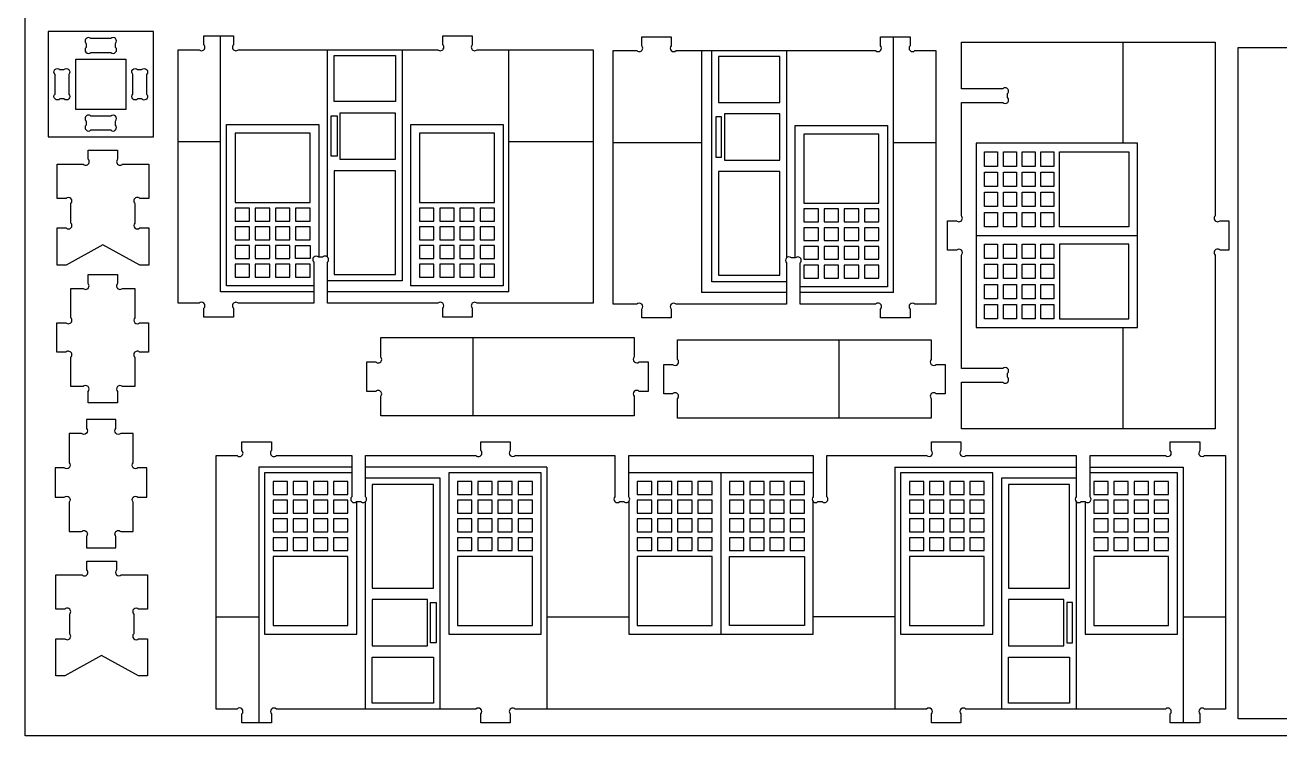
# Model space of a CAD drawing. Extents: x -0.5 to 22.4, y 15.7 to 32.1.
# Drawn here: x -0.54 to 10.82, y 15.67 to 22.11 of the extents above; entities that cross this region are included whole.
import ezdxf

# ---------------------------------------------------------------- set-up
doc = ezdxf.new("R2010")
doc.units = 0
doc.header["$MEASUREMENT"] = 0
doc.layers.get('0').update_dxf_attribs({"linetype": 'CONTINUOUS'})
doc.layers.add('ENGRAVING', color=1, linetype='CONTINUOUS')

msp = doc.modelspace()

# ---------------------------------------------------------------- linework, layer by layer
for points in [[(-0.539, 15.671), (-0.539, 32.127), (22.399, 32.127), (22.399, 15.671)], [(-0.33, 21.094), (0.623, 21.094), (0.623, 22.048), (-0.33, 22.048)], [(10.438, 15.824), (10.438, 21.905), (22.151, 21.905), (22.151, 15.824)], [(-0.08, 21.344), (-0.08, 21.798), (0.373, 21.798), (0.373, 21.344)], [(1.362, 20.502), (2.04, 20.502), (2.04, 21.127), (1.362, 21.127)], [(3.03, 20.502), (3.708, 20.502), (3.708, 21.127), (3.03, 21.127)], [(6.509, 20.494), (7.187, 20.494), (7.187, 21.12), (6.509, 21.12)], [(8.144, 20.828), (8.144, 20.959), (8.261, 20.959), (8.261, 20.828)], [(8.314, 20.828), (8.314, 20.959), (8.431, 20.959), (8.431, 20.828)], [(8.483, 20.828), (8.483, 20.959), (8.6, 20.959), (8.6, 20.828)], [(8.653, 20.828), (8.653, 20.959), (8.77, 20.959), (8.77, 20.828)], [(8.822, 20.281), (8.822, 20.959), (9.448, 20.959), (9.448, 20.281)], [(8.144, 20.646), (8.144, 20.776), (8.261, 20.776), (8.261, 20.646)], [(8.314, 20.646), (8.314, 20.776), (8.431, 20.776), (8.431, 20.646)], [(8.483, 20.646), (8.483, 20.776), (8.6, 20.776), (8.6, 20.646)], [(8.653, 20.646), (8.653, 20.776), (8.77, 20.776), (8.77, 20.646)], [(8.144, 20.463), (8.144, 20.594), (8.261, 20.594), (8.261, 20.463)], [(8.314, 20.463), (8.314, 20.594), (8.431, 20.594), (8.431, 20.463)], [(8.483, 20.463), (8.483, 20.594), (8.6, 20.594), (8.6, 20.463)], [(8.653, 20.463), (8.653, 20.594), (8.77, 20.594), (8.77, 20.463)], [(1.362, 20.332), (1.492, 20.332), (1.492, 20.449), (1.362, 20.449)], [(1.544, 20.332), (1.675, 20.332), (1.675, 20.449), (1.544, 20.449)], [(1.727, 20.332), (1.857, 20.332), (1.857, 20.449), (1.727, 20.449)], [(1.909, 20.332), (2.04, 20.332), (2.04, 20.449), (1.909, 20.449)], [(3.03, 20.332), (3.161, 20.332), (3.161, 20.449), (3.03, 20.449)], [(3.213, 20.332), (3.343, 20.332), (3.343, 20.449), (3.213, 20.449)], [(3.395, 20.449), (3.395, 20.332), (3.526, 20.332), (3.526, 20.449)], [(3.578, 20.332), (3.708, 20.332), (3.708, 20.449), (3.578, 20.449)], [(6.509, 20.325), (6.64, 20.325), (6.64, 20.442), (6.509, 20.442)], [(6.692, 20.325), (6.822, 20.325), (6.822, 20.442), (6.692, 20.442)], [(6.874, 20.442), (6.874, 20.325), (7.005, 20.325), (7.005, 20.442)], [(7.187, 20.325), (7.187, 20.442), (7.057, 20.442), (7.057, 20.325)], [(8.144, 20.281), (8.144, 20.411), (8.261, 20.411), (8.261, 20.281)], [(8.314, 20.281), (8.314, 20.411), (8.431, 20.411), (8.431, 20.281)], [(8.483, 20.281), (8.483, 20.411), (8.6, 20.411), (8.6, 20.281)], [(8.653, 20.281), (8.653, 20.411), (8.77, 20.411), (8.77, 20.281)], [(1.362, 20.163), (1.492, 20.163), (1.492, 20.28), (1.362, 20.28)], [(1.544, 20.163), (1.675, 20.163), (1.675, 20.28), (1.544, 20.28)], [(1.727, 20.163), (1.857, 20.163), (1.857, 20.28), (1.727, 20.28)], [(1.909, 20.163), (2.04, 20.163), (2.04, 20.28), (1.909, 20.28)], [(3.03, 20.28), (3.03, 20.163), (3.161, 20.163), (3.161, 20.28)], [(3.213, 20.163), (3.343, 20.163), (3.343, 20.28), (3.213, 20.28)], [(3.395, 20.163), (3.526, 20.163), (3.526, 20.28), (3.395, 20.28)], [(3.578, 20.163), (3.708, 20.163), (3.708, 20.28), (3.578, 20.28)], [(6.509, 20.155), (6.64, 20.155), (6.64, 20.272), (6.509, 20.272)], [(6.692, 20.155), (6.822, 20.155), (6.822, 20.272), (6.692, 20.272)], [(6.874, 20.272), (6.874, 20.155), (7.005, 20.155), (7.005, 20.272)], [(7.057, 20.272), (7.057, 20.155), (7.187, 20.155), (7.187, 20.272)], [(1.362, 19.993), (1.492, 19.993), (1.492, 20.11), (1.362, 20.11)], [(1.544, 19.993), (1.675, 19.993), (1.675, 20.11), (1.544, 20.11)], [(1.727, 19.993), (1.857, 19.993), (1.857, 20.11), (1.727, 20.11)], [(1.909, 19.993), (1.909, 20.11), (2.04, 20.11), (2.04, 19.993)], [(3.03, 19.993), (3.161, 19.993), (3.161, 20.11), (3.03, 20.11)], [(3.213, 19.993), (3.343, 19.993), (3.343, 20.11), (3.213, 20.11)], [(3.395, 19.993), (3.526, 19.993), (3.526, 20.11), (3.395, 20.11)], [(3.578, 20.11), (3.578, 19.993), (3.708, 19.993), (3.708, 20.11)], [(6.509, 20.103), (6.509, 19.986), (6.64, 19.986), (6.64, 20.103)], [(6.692, 19.986), (6.822, 19.986), (6.822, 20.103), (6.692, 20.103)], [(6.874, 19.986), (7.005, 19.986), (7.005, 20.103), (6.874, 20.103)], [(7.057, 19.986), (7.187, 19.986), (7.187, 20.103), (7.057, 20.103)], [(8.144, 19.994), (8.144, 20.124), (8.261, 20.124), (8.261, 19.994)], [(8.314, 19.994), (8.314, 20.124), (8.431, 20.124), (8.431, 19.994)], [(8.483, 19.994), (8.483, 20.124), (8.6, 20.124), (8.6, 19.994)], [(8.653, 19.994), (8.653, 20.124), (8.77, 20.124), (8.77, 19.994)], [(8.822, 20.124), (8.822, 19.446), (9.448, 19.446), (9.448, 20.124)], [(1.362, 19.824), (1.492, 19.824), (1.492, 19.941), (1.362, 19.941)], [(1.544, 19.824), (1.675, 19.824), (1.675, 19.941), (1.544, 19.941)], [(1.727, 19.824), (1.857, 19.824), (1.857, 19.941), (1.727, 19.941)], [(1.909, 19.824), (2.04, 19.824), (2.04, 19.941), (1.909, 19.941)], [(3.03, 19.824), (3.161, 19.824), (3.161, 19.941), (3.03, 19.941)], [(3.213, 19.824), (3.343, 19.824), (3.343, 19.941), (3.213, 19.941)], [(3.395, 19.824), (3.526, 19.824), (3.526, 19.941), (3.395, 19.941)], [(3.578, 19.824), (3.708, 19.824), (3.708, 19.941), (3.578, 19.941)], [(6.509, 19.933), (6.509, 19.816), (6.64, 19.816), (6.64, 19.933)], [(6.692, 19.816), (6.822, 19.816), (6.822, 19.933), (6.692, 19.933)], [(6.874, 19.816), (7.005, 19.816), (7.005, 19.933), (6.874, 19.933)], [(7.057, 19.816), (7.187, 19.816), (7.187, 19.933), (7.057, 19.933)], [(8.144, 19.811), (8.144, 19.942), (8.261, 19.942), (8.261, 19.811)], [(8.314, 19.811), (8.314, 19.942), (8.431, 19.942), (8.431, 19.811)], [(8.483, 19.811), (8.483, 19.942), (8.6, 19.942), (8.6, 19.811)], [(8.653, 19.811), (8.653, 19.942), (8.77, 19.942), (8.77, 19.811)], [(8.144, 19.629), (8.144, 19.759), (8.261, 19.759), (8.261, 19.629)], [(8.314, 19.629), (8.314, 19.759), (8.431, 19.759), (8.431, 19.629)], [(8.483, 19.629), (8.483, 19.759), (8.6, 19.759), (8.6, 19.629)], [(8.653, 19.629), (8.653, 19.759), (8.77, 19.759), (8.77, 19.629)], [(8.144, 19.446), (8.144, 19.577), (8.261, 19.577), (8.261, 19.446)], [(8.314, 19.446), (8.314, 19.577), (8.431, 19.577), (8.431, 19.446)], [(8.483, 19.446), (8.483, 19.577), (8.6, 19.577), (8.6, 19.446)], [(8.653, 19.446), (8.653, 19.577), (8.77, 19.577), (8.77, 19.446)], [(1.836, 17.974), (1.705, 17.974), (1.705, 17.856), (1.836, 17.856)], [(2.018, 17.856), (2.018, 17.974), (1.888, 17.974), (1.888, 17.856)], [(2.07, 17.856), (2.201, 17.856), (2.201, 17.974), (2.07, 17.974)], [(2.253, 17.856), (2.383, 17.856), (2.383, 17.974), (2.253, 17.974)], [(3.374, 17.974), (3.374, 17.856), (3.504, 17.856), (3.504, 17.974)], [(3.557, 17.974), (3.557, 17.856), (3.687, 17.856), (3.687, 17.974)], [(3.739, 17.856), (3.87, 17.856), (3.87, 17.974), (3.739, 17.974)], [(3.922, 17.856), (4.052, 17.856), (4.052, 17.974), (3.922, 17.974)], [(5.001, 17.856), (5.132, 17.856), (5.132, 17.974), (5.001, 17.974)], [(5.184, 17.856), (5.314, 17.856), (5.314, 17.974), (5.184, 17.974)], [(5.366, 17.856), (5.497, 17.856), (5.497, 17.974), (5.366, 17.974)], [(5.549, 17.856), (5.679, 17.856), (5.679, 17.974), (5.549, 17.974)], [(5.836, 17.856), (5.966, 17.856), (5.966, 17.974), (5.836, 17.974)], [(6.018, 17.856), (6.148, 17.856), (6.148, 17.974), (6.018, 17.974)], [(6.201, 17.856), (6.331, 17.856), (6.331, 17.974), (6.201, 17.974)], [(6.383, 17.856), (6.514, 17.856), (6.514, 17.974), (6.383, 17.974)], [(7.463, 17.856), (7.593, 17.856), (7.593, 17.974), (7.463, 17.974)], [(7.645, 17.856), (7.776, 17.856), (7.776, 17.974), (7.645, 17.974)], [(7.828, 17.856), (7.958, 17.856), (7.958, 17.974), (7.828, 17.974)], [(8.01, 17.856), (8.141, 17.856), (8.141, 17.974), (8.01, 17.974)], [(9.131, 17.856), (9.262, 17.856), (9.262, 17.974), (9.131, 17.974)], [(9.314, 17.856), (9.444, 17.856), (9.444, 17.974), (9.314, 17.974)], [(9.496, 17.856), (9.627, 17.856), (9.627, 17.974), (9.496, 17.974)], [(9.679, 17.856), (9.809, 17.856), (9.809, 17.974), (9.679, 17.974)], [(1.705, 17.687), (1.836, 17.687), (1.836, 17.804), (1.705, 17.804)], [(1.888, 17.687), (2.018, 17.687), (2.018, 17.804), (1.888, 17.804)], [(2.201, 17.687), (2.201, 17.804), (2.07, 17.804), (2.07, 17.687)], [(2.253, 17.687), (2.383, 17.687), (2.383, 17.804), (2.253, 17.804)], [(3.374, 17.687), (3.504, 17.687), (3.504, 17.804), (3.374, 17.804)], [(3.557, 17.687), (3.687, 17.687), (3.687, 17.804), (3.557, 17.804)], [(3.739, 17.687), (3.87, 17.687), (3.87, 17.804), (3.739, 17.804)], [(3.922, 17.687), (4.052, 17.687), (4.052, 17.804), (3.922, 17.804)], [(5.001, 17.687), (5.132, 17.687), (5.132, 17.804), (5.001, 17.804)], [(5.184, 17.687), (5.314, 17.687), (5.314, 17.804), (5.184, 17.804)], [(5.366, 17.687), (5.497, 17.687), (5.497, 17.804), (5.366, 17.804)], [(5.549, 17.687), (5.679, 17.687), (5.679, 17.804), (5.549, 17.804)], [(5.836, 17.687), (5.966, 17.687), (5.966, 17.804), (5.836, 17.804)], [(6.018, 17.687), (6.148, 17.687), (6.148, 17.804), (6.018, 17.804)], [(6.201, 17.687), (6.331, 17.687), (6.331, 17.804), (6.201, 17.804)], [(6.383, 17.687), (6.514, 17.687), (6.514, 17.804), (6.383, 17.804)], [(7.463, 17.687), (7.593, 17.687), (7.593, 17.804), (7.463, 17.804)], [(7.645, 17.804), (7.645, 17.687), (7.776, 17.687), (7.776, 17.804)], [(7.828, 17.687), (7.958, 17.687), (7.958, 17.804), (7.828, 17.804)], [(8.01, 17.687), (8.141, 17.687), (8.141, 17.804), (8.01, 17.804)], [(9.131, 17.687), (9.262, 17.687), (9.262, 17.804), (9.131, 17.804)], [(9.314, 17.687), (9.444, 17.687), (9.444, 17.804), (9.314, 17.804)], [(9.496, 17.687), (9.627, 17.687), (9.627, 17.804), (9.496, 17.804)], [(9.679, 17.687), (9.809, 17.687), (9.809, 17.804), (9.679, 17.804)], [(1.705, 17.517), (1.836, 17.517), (1.836, 17.635), (1.705, 17.635)], [(1.888, 17.517), (2.018, 17.517), (2.018, 17.635), (1.888, 17.635)], [(2.07, 17.635), (2.07, 17.517), (2.201, 17.517), (2.201, 17.635)], [(2.253, 17.635), (2.253, 17.517), (2.383, 17.517), (2.383, 17.635)], [(3.374, 17.517), (3.504, 17.517), (3.504, 17.635), (3.374, 17.635)], [(3.557, 17.517), (3.687, 17.517), (3.687, 17.635), (3.557, 17.635)], [(3.739, 17.635), (3.739, 17.517), (3.87, 17.517), (3.87, 17.635)], [(3.922, 17.517), (4.052, 17.517), (4.052, 17.635), (3.922, 17.635)], [(5.001, 17.517), (5.132, 17.517), (5.132, 17.635), (5.001, 17.635)], [(5.184, 17.517), (5.314, 17.517), (5.314, 17.635), (5.184, 17.635)], [(5.366, 17.517), (5.497, 17.517), (5.497, 17.635), (5.366, 17.635)], [(5.549, 17.517), (5.679, 17.517), (5.679, 17.635), (5.549, 17.635)], [(5.836, 17.517), (5.966, 17.517), (5.966, 17.635), (5.836, 17.635)], [(6.018, 17.635), (6.018, 17.517), (6.148, 17.517), (6.148, 17.635)], [(6.201, 17.517), (6.331, 17.517), (6.331, 17.635), (6.201, 17.635)], [(6.383, 17.517), (6.514, 17.517), (6.514, 17.635), (6.383, 17.635)], [(7.463, 17.517), (7.593, 17.517), (7.593, 17.635), (7.463, 17.635)], [(7.645, 17.517), (7.776, 17.517), (7.776, 17.635), (7.645, 17.635)], [(7.828, 17.517), (7.958, 17.517), (7.958, 17.635), (7.828, 17.635)], [(8.01, 17.517), (8.141, 17.517), (8.141, 17.635), (8.01, 17.635)], [(9.131, 17.517), (9.262, 17.517), (9.262, 17.635), (9.131, 17.635)], [(9.444, 17.517), (9.444, 17.635), (9.314, 17.635), (9.314, 17.517)], [(9.496, 17.517), (9.627, 17.517), (9.627, 17.635), (9.496, 17.635)], [(9.679, 17.517), (9.809, 17.517), (9.809, 17.635), (9.679, 17.635)], [(1.705, 17.348), (1.836, 17.348), (1.836, 17.465), (1.705, 17.465)], [(1.888, 17.348), (2.018, 17.348), (2.018, 17.465), (1.888, 17.465)], [(2.07, 17.348), (2.201, 17.348), (2.201, 17.465), (2.07, 17.465)], [(2.253, 17.348), (2.383, 17.348), (2.383, 17.465), (2.253, 17.465)], [(3.374, 17.348), (3.504, 17.348), (3.504, 17.465), (3.374, 17.465)], [(3.557, 17.348), (3.687, 17.348), (3.687, 17.465), (3.557, 17.465)], [(3.739, 17.348), (3.87, 17.348), (3.87, 17.465), (3.739, 17.465)], [(3.922, 17.348), (4.052, 17.348), (4.052, 17.465), (3.922, 17.465)], [(5.001, 17.348), (5.132, 17.348), (5.132, 17.465), (5.001, 17.465)], [(5.184, 17.348), (5.314, 17.348), (5.314, 17.465), (5.184, 17.465)], [(5.366, 17.348), (5.497, 17.348), (5.497, 17.465), (5.366, 17.465)], [(5.549, 17.348), (5.679, 17.348), (5.679, 17.465), (5.549, 17.465)], [(5.836, 17.348), (5.966, 17.348), (5.966, 17.465), (5.836, 17.465)], [(6.018, 17.348), (6.148, 17.348), (6.148, 17.465), (6.018, 17.465)], [(6.201, 17.348), (6.331, 17.348), (6.331, 17.465), (6.201, 17.465)], [(6.383, 17.348), (6.514, 17.348), (6.514, 17.465), (6.383, 17.465)], [(7.463, 17.348), (7.593, 17.348), (7.593, 17.465), (7.463, 17.465)], [(7.645, 17.348), (7.776, 17.348), (7.776, 17.465), (7.645, 17.465)], [(7.828, 17.348), (7.958, 17.348), (7.958, 17.465), (7.828, 17.465)], [(8.01, 17.348), (8.141, 17.348), (8.141, 17.465), (8.01, 17.465)], [(9.131, 17.348), (9.262, 17.348), (9.262, 17.465), (9.131, 17.465)], [(9.314, 17.348), (9.444, 17.348), (9.444, 17.465), (9.314, 17.465)], [(9.627, 17.348), (9.627, 17.465), (9.496, 17.465), (9.496, 17.348)], [(9.679, 17.348), (9.809, 17.348), (9.809, 17.465), (9.679, 17.465)], [(1.705, 16.67), (2.383, 16.67), (2.383, 17.296), (1.705, 17.296)], [(3.374, 16.67), (4.052, 16.67), (4.052, 17.296), (3.374, 17.296)], [(5.001, 16.67), (5.679, 16.67), (5.679, 17.296), (5.001, 17.296)], [(5.836, 17.296), (6.514, 17.296), (6.514, 16.67), (5.836, 16.67)], [(7.463, 16.67), (8.141, 16.67), (8.141, 17.296), (7.463, 17.296)], [(9.131, 16.67), (9.809, 16.67), (9.809, 17.296), (9.131, 17.296)]]:
    msp.add_lwpolyline(points, close=True)
for points in [[(0.057, 21.86), (0.236, 21.86, 1), (0.28, 21.905), (0.28, 21.941, 1), (0.236, 21.985), (0.057, 21.985, 1), (0.013, 21.941), (0.013, 21.905, 1)], [(1.08, 19.463), (1.08, 19.544, 1), (1.036, 19.588), (0.847, 19.588), (0.847, 21.049), (0.847, 21.884), (1.036, 21.884, 1), (1.08, 21.928), (1.08, 22.009), (1.231, 22.009), (1.347, 22.009), (1.347, 21.928, 1), (1.391, 21.884), (2.198, 21.884), (2.872, 21.884), (3.197, 21.884, 1), (3.241, 21.928), (3.241, 22.009), (3.508, 22.009), (3.508, 21.928, 1), (3.552, 21.884), (3.839, 21.884), (4.602, 21.884), (4.602, 19.588), (3.552, 19.588, 1), (3.508, 19.544), (3.508, 19.463), (3.241, 19.463), (3.241, 19.544, 1), (3.197, 19.588), (2.198, 19.588), (2.198, 19.693), (2.198, 19.79), (2.198, 19.961, 1), (2.154, 20.006), (2.118, 20.006), (2.118, 20.006, 1), (2.073, 19.961), (2.073, 19.745), (2.073, 19.693), (2.073, 19.588), (1.391, 19.588, 1), (1.347, 19.544), (1.347, 19.463)], [(5.041, 19.455), (5.041, 19.536, 1), (4.997, 19.58), (4.782, 19.58), (4.782, 21.042), (4.782, 21.876), (4.997, 21.876, 1), (5.041, 21.92), (5.041, 22.001), (5.308, 22.001), (5.308, 21.92, 1), (5.352, 21.876), (5.581, 21.876), (5.677, 21.876), (6.351, 21.876), (7.158, 21.876, 1), (7.202, 21.92), (7.202, 22.001), (7.318, 22.001), (7.469, 22.001), (7.469, 21.92, 1), (7.513, 21.876), (7.702, 21.876), (7.702, 21.042), (7.702, 19.58), (7.513, 19.58, 1), (7.469, 19.536), (7.469, 19.455), (7.202, 19.455), (7.202, 19.536, 1), (7.158, 19.58), (6.476, 19.58), (6.476, 19.686), (6.476, 19.738), (6.476, 19.954, 1), (6.431, 19.998), (6.431, 19.998), (6.395, 19.998, 1), (6.351, 19.954), (6.351, 19.782), (6.351, 19.686), (6.351, 19.58), (5.352, 19.58, 1), (5.308, 19.536), (5.308, 19.455)], [(7.934, 18.452), (7.934, 18.873), (8.308, 18.873, 1), (8.352, 18.918), (8.352, 18.954, 1), (8.308, 18.998), (7.934, 18.998), (7.934, 20.025, 1), (7.89, 20.069), (7.809, 20.069), (7.809, 20.336), (7.89, 20.336, 1), (7.934, 20.38), (7.934, 21.406), (8.308, 21.406, 1), (8.352, 21.451), (8.352, 21.487, 1), (8.308, 21.531), (7.934, 21.531), (7.934, 21.953), (9.396, 21.953), (10.23, 21.953), (10.23, 20.38, 1), (10.274, 20.336), (10.355, 20.336), (10.355, 20.069), (10.274, 20.069, 1), (10.23, 20.025), (10.23, 18.452), (9.396, 18.452)], [(-0.268, 21.482), (-0.268, 21.66, -1), (-0.224, 21.705), (-0.187, 21.705, -1), (-0.143, 21.66), (-0.143, 21.482, -1), (-0.187, 21.438), (-0.224, 21.438, -1)], [(0.561, 21.66), (0.561, 21.482, -1), (0.516, 21.438), (0.48, 21.438, -1), (0.436, 21.482), (0.436, 21.66, -1), (0.48, 21.705), (0.516, 21.705, -1)], [(0.236, 21.282), (0.057, 21.282, 1), (0.013, 21.238), (0.013, 21.201, 1), (0.057, 21.157), (0.236, 21.157, 1), (0.28, 21.201), (0.28, 21.238, 1)], [(-0.249, 19.934), (-0.249, 20.27), (-0.168, 20.27, 1), (-0.124, 20.314), (-0.124, 20.492, 1), (-0.168, 20.537), (-0.249, 20.537), (-0.249, 20.848), (-0.012, 20.848, 1), (0.032, 20.892), (0.032, 20.973), (0.299, 20.973), (0.299, 20.892, 1), (0.343, 20.848), (0.58, 20.848), (0.58, 20.537), (0.499, 20.537, 1), (0.455, 20.492), (0.455, 20.314, 1), (0.499, 20.27), (0.58, 20.27), (0.58, 19.934), (0.499, 19.934), (0.165, 20.118), (-0.168, 19.934)], [(0.031, 18.686), (0.031, 18.789, 1), (-0.013, 18.833), (-0.125, 18.833), (-0.125, 19.1, 1), (-0.169, 19.145), (-0.25, 19.145), (-0.25, 19.412), (-0.169, 19.412, 1), (-0.125, 19.456), (-0.125, 19.723), (-0.013, 19.723, 1), (0.031, 19.767), (0.031, 19.848), (0.298, 19.848), (0.298, 19.767, 1), (0.342, 19.723), (0.454, 19.723), (0.454, 19.456, 1), (0.498, 19.412), (0.579, 19.412), (0.579, 19.145), (0.498, 19.145, 1), (0.454, 19.1), (0.454, 18.833), (0.342, 18.833, 1), (0.298, 18.789), (0.298, 18.686)], [(2.679, 18.569), (2.679, 18.746, 1), (2.634, 18.79), (2.554, 18.79), (2.554, 19.057), (2.634, 19.057, 1), (2.679, 19.102), (2.679, 19.279), (3.513, 19.279), (4.974, 19.279), (4.974, 19.102, 1), (5.018, 19.057), (5.099, 19.057), (5.099, 18.79), (5.018, 18.79, 1), (4.974, 18.746), (4.974, 18.569), (3.513, 18.569)], [(5.366, 18.547), (5.366, 18.724, 1), (5.321, 18.768), (5.241, 18.768), (5.241, 19.035), (5.321, 19.035, 1), (5.366, 19.079), (5.366, 19.256), (6.827, 19.256), (7.661, 19.256), (7.661, 19.079, 1), (7.706, 19.035), (7.786, 19.035), (7.786, 18.768), (7.706, 18.768, 1), (7.661, 18.724), (7.661, 18.547), (6.827, 18.547)], [(-0.265, 17.832), (-0.184, 17.832, -1), (-0.14, 17.788), (-0.14, 17.521), (-0.028, 17.521, -1), (0.016, 17.477), (0.016, 17.373), (0.283, 17.373), (0.283, 17.477, -1), (0.327, 17.521), (0.439, 17.521), (0.439, 17.788, -1), (0.483, 17.832), (0.564, 17.832), (0.564, 18.099), (0.483, 18.099, -1), (0.439, 18.143), (0.439, 18.41), (0.327, 18.41, -1), (0.283, 18.455), (0.283, 18.535), (0.016, 18.535), (0.016, 18.455, -1), (-0.028, 18.41), (-0.14, 18.41), (-0.14, 18.143, -1), (-0.184, 18.099), (-0.265, 18.099)], [(1.424, 15.789), (1.424, 15.87, 1), (1.379, 15.914), (1.191, 15.914), (1.191, 16.748), (1.191, 18.209), (1.379, 18.209, 1), (1.424, 18.254), (1.424, 18.334), (1.691, 18.334), (1.691, 18.254, 1), (1.735, 18.209), (2.417, 18.209), (2.417, 18.104), (2.417, 18.052), (2.417, 17.836, 1), (2.461, 17.792), (2.462, 17.792), (2.498, 17.792, 1), (2.542, 17.836), (2.542, 18.007), (2.542, 18.104), (2.542, 18.209), (3.541, 18.209, 1), (3.585, 18.254), (3.585, 18.334), (3.852, 18.334), (3.852, 18.254, 1), (3.896, 18.209), (4.798, 18.209), (4.798, 17.836, 1), (4.842, 17.792), (4.879, 17.792, 1), (4.923, 17.836), (4.923, 18.209), (6.592, 18.209), (6.592, 18.052), (6.592, 17.836, 1), (6.636, 17.792), (6.673, 17.792, 1), (6.717, 17.836), (6.717, 18.209), (7.619, 18.209, 1), (7.663, 18.254), (7.663, 18.334), (7.93, 18.334), (7.93, 18.254, 1), (7.974, 18.209), (8.973, 18.209), (8.973, 17.836, 1), (9.017, 17.792), (9.053, 17.792), (9.054, 17.792, 1), (9.098, 17.836), (9.098, 18.052), (9.098, 18.104), (9.098, 18.209), (9.78, 18.209, 1), (9.824, 18.254), (9.824, 18.334), (10.091, 18.334), (10.091, 18.254, 1), (10.135, 18.209), (10.324, 18.209), (10.324, 16.748), (10.324, 15.914), (10.135, 15.914, 1), (10.091, 15.87), (10.091, 15.789), (9.94, 15.789), (9.824, 15.789), (9.824, 15.87, 1), (9.78, 15.914), (8.973, 15.914), (8.299, 15.914), (7.974, 15.914, 1), (7.93, 15.87), (7.93, 15.789), (7.663, 15.789), (7.663, 15.87, 1), (7.619, 15.914), (7.332, 15.914), (4.182, 15.914), (3.896, 15.914, 1), (3.852, 15.87), (3.852, 15.789), (3.585, 15.789), (3.585, 15.87, 1), (3.541, 15.914), (3.215, 15.914), (2.542, 15.914), (1.735, 15.914, 1), (1.691, 15.87), (1.691, 15.789), (1.575, 15.789)], [(-0.26, 16.215), (-0.26, 16.551), (-0.179, 16.551, 1), (-0.135, 16.595), (-0.135, 16.774, 1), (-0.179, 16.818), (-0.26, 16.818), (-0.26, 17.129), (-0.023, 17.129, 1), (0.021, 17.173), (0.021, 17.254), (0.288, 17.254), (0.288, 17.173, 1), (0.332, 17.129), (0.569, 17.129), (0.569, 16.818), (0.488, 16.818, 1), (0.444, 16.774), (0.444, 16.595, 1), (0.488, 16.551), (0.569, 16.551), (0.569, 16.215), (0.488, 16.215), (0.154, 16.399), (-0.179, 16.215)]]:
    msp.add_lwpolyline(points, format="xyb", close=True)
at = {"layer": 'ENGRAVING'}
for points in [[(1.231, 21.049), (1.231, 22.009)], [(7.318, 21.042), (7.318, 22.001)], [(9.396, 21.953), (9.396, 21.037)], [(2.198, 20.006), (2.198, 21.884)], [(2.872, 21.884), (2.872, 19.79)], [(4.602, 21.049), (3.839, 21.049), (3.839, 21.884)], [(5.581, 21.876), (5.581, 21.042)], [(5.677, 19.782), (5.677, 21.876)], [(6.351, 21.876), (6.351, 19.998)], [(1.283, 21.206), (2.118, 21.206)], [(1.283, 19.745), (1.283, 21.206)], [(2.118, 21.206), (2.118, 20.006)], [(2.952, 21.206), (3.787, 21.206)], [(2.952, 19.745), (2.952, 21.206)], [(3.787, 21.206), (3.787, 19.745)], [(6.431, 19.998), (6.431, 21.198), (7.266, 21.198), (7.266, 19.738)], [(1.231, 21.049), (0.847, 21.049)], [(2.073, 19.693), (1.231, 19.693), (1.231, 21.049)], [(3.839, 19.693), (3.839, 21.049)], [(5.581, 21.042), (4.782, 21.042)], [(5.581, 21.042), (5.581, 19.686)], [(7.318, 19.686), (7.318, 21.042)], [(7.702, 21.042), (7.318, 21.042)], [(9.396, 21.037), (8.066, 21.037), (8.066, 20.202), (8.066, 19.368), (9.396, 19.368)], [(9.526, 20.202), (9.526, 21.037), (9.396, 21.037)], [(8.066, 20.202), (9.526, 20.202)], [(9.396, 19.368), (9.526, 19.368), (9.526, 20.202)], [(2.872, 19.79), (2.198, 19.79)], [(6.351, 19.782), (5.677, 19.782)], [(2.073, 19.745), (1.283, 19.745)], [(3.839, 19.693), (2.198, 19.693)], [(3.787, 19.745), (2.952, 19.745)], [(6.351, 19.686), (5.581, 19.686)], [(7.266, 19.738), (6.476, 19.738)], [(7.318, 19.686), (6.476, 19.686)], [(9.396, 19.368), (9.396, 18.452)], [(3.513, 19.279), (3.513, 18.569)], [(6.827, 18.547), (6.827, 19.256)], [(2.417, 18.104), (1.575, 18.104), (1.575, 16.748)], [(4.182, 18.104), (2.542, 18.104)], [(4.182, 18.104), (4.182, 16.748)], [(7.332, 18.104), (7.332, 16.748)], [(7.332, 18.104), (8.973, 18.104)], [(9.098, 18.104), (9.94, 18.104)], [(9.94, 18.104), (9.94, 16.748)], [(2.417, 18.052), (1.627, 18.052)], [(1.627, 18.052), (1.627, 16.592)], [(2.542, 18.007), (3.215, 18.007), (3.215, 15.914)], [(5.757, 18.052), (4.923, 18.052)], [(5.757, 18.052), (5.757, 16.592)], [(6.592, 18.052), (5.757, 18.052)], [(8.299, 15.914), (8.299, 18.007), (8.973, 18.007)], [(9.888, 18.052), (9.098, 18.052)], [(9.888, 16.592), (9.888, 18.052)], [(2.462, 16.592), (2.462, 17.792)], [(2.542, 15.914), (2.542, 17.792)], [(4.923, 17.792), (4.923, 16.748)], [(6.592, 16.748), (6.592, 17.792)], [(8.973, 17.792), (8.973, 15.914)], [(9.053, 17.792), (9.053, 16.592)], [(1.191, 16.748), (1.575, 16.748)], [(1.575, 16.748), (1.575, 15.789)], [(4.182, 16.748), (4.923, 16.748)], [(4.182, 16.748), (4.182, 15.914)], [(4.923, 16.748), (4.923, 16.592)], [(7.332, 16.748), (6.592, 16.748)], [(6.592, 16.592), (6.592, 16.748)], [(7.332, 16.748), (7.332, 15.914)], [(9.94, 16.748), (10.324, 16.748)], [(9.94, 16.748), (9.94, 15.789)], [(1.627, 16.592), (2.462, 16.592)], [(4.923, 16.592), (5.757, 16.592)], [(5.757, 16.592), (6.592, 16.592)], [(9.053, 16.592), (9.888, 16.592)]]:
    msp.add_lwpolyline(points, dxfattribs=at)
for points in [[(2.258, 21.414), (2.258, 21.831), (2.812, 21.831), (2.812, 21.414)], [(5.737, 21.407), (6.291, 21.407), (6.291, 21.824), (5.737, 21.824)], [(2.232, 20.919), (2.232, 21.284), (2.284, 21.284), (2.284, 20.919)], [(2.31, 20.893), (2.812, 20.893), (2.812, 21.31), (2.31, 21.31)], [(5.763, 20.911), (5.763, 21.276), (5.711, 21.276), (5.711, 20.911)], [(5.789, 20.885), (6.291, 20.885), (6.291, 21.302), (5.789, 21.302)], [(2.258, 19.85), (2.812, 19.85), (2.812, 20.788), (2.258, 20.788)], [(5.737, 19.842), (6.291, 19.842), (6.291, 20.781), (5.737, 20.781)], [(2.602, 17.947), (2.602, 17.009), (3.156, 17.009), (3.156, 17.947)], [(3.296, 16.592), (4.13, 16.592), (4.13, 18.052), (3.296, 18.052)], [(8.219, 16.592), (8.219, 18.052), (7.384, 18.052), (7.384, 16.592)], [(8.359, 17.009), (8.913, 17.009), (8.913, 17.947), (8.359, 17.947)], [(2.602, 16.905), (2.602, 16.487), (3.103, 16.487), (3.103, 16.905)], [(3.13, 16.878), (3.182, 16.878), (3.182, 16.513), (3.13, 16.513)], [(8.359, 16.487), (8.861, 16.487), (8.861, 16.905), (8.359, 16.905)], [(8.887, 16.513), (8.939, 16.513), (8.939, 16.878), (8.887, 16.878)], [(3.156, 15.966), (2.602, 15.966), (2.602, 16.383), (3.156, 16.383)], [(8.913, 16.383), (8.913, 15.966), (8.359, 15.966), (8.359, 16.383)]]:
    msp.add_lwpolyline(points, close=True, dxfattribs=at)

doc.saveas('drawing.dxf')
